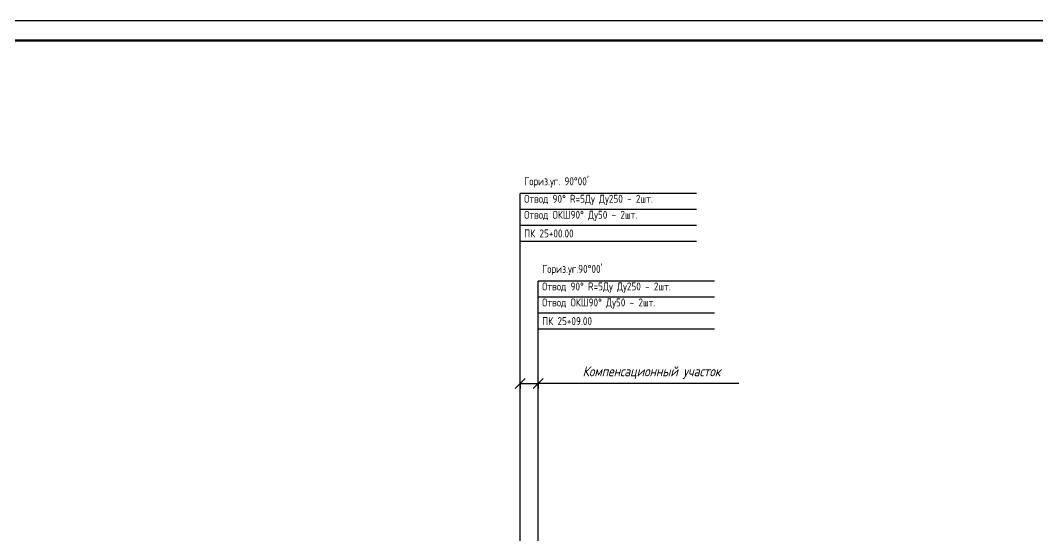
# Model space of a CAD drawing. Extents: x 0 to 1701, y -42 to 613.
# Drawn here: x 239.1 to 493.4, y 484.1 to 613 of the extents above; entities that cross this region are included whole.
import ezdxf
from ezdxf import colors
from ezdxf.entities.mleader import LeaderData, LeaderLine
from ezdxf.enums import TextEntityAlignment as Align
from ezdxf.math import Vec2, Vec3

# ---------------------------------------------------------------- set-up
doc = ezdxf.new("R2010")
doc.units = 0
doc.layers.add('ИИ_ОФОРМЛЕНИЕ_025', color=7, linetype='Continuous', lineweight=25)
doc.layers.add('ТХ-Л', color=140, linetype='Continuous')
doc.styles.add('VNIPISIMPLEXCUR', font='simplex.shx', dxfattribs={"width": 0.8, "oblique": 15})
doc.dimstyles.new('ИИ-1000-м-dm$0', dxfattribs={"dimtxt": 2.5, "dimasz": 2.5, "dimexe": 1.25, "dimexo": 0, "dimgap": 1, "dimtad": 1, "dimtoh": 1, "dimzin": 1, "dimdsep": 46, "dimtxsty": 'VNIPISIMPLEXCUR', "dimblk": 'OBLIQUE', "dimcen": 2.5, "dimaunit": 1, "dimazin": 0, "dimtfac": 1, "dimtmove": 1, "dimatfit": 2, "dimfxl": 1, "dimarcsym": 0})

# ---------------------------------------------------------------- blocks, each defined once
blk = doc.blocks.new('ИИ03А2Х4')
at = {"color": 0, "linetype": 'Continuous', "lineweight": 25}
blk.add_lwpolyline([(0, 0), (0, 594), (1682, 594), (1682, 0)], close=True, dxfattribs=at)
at = {"color": 0, "linetype": 'Continuous', "lineweight": 50}
blk.add_lwpolyline([(20, 5), (20, 589), (1677, 589), (1677, 5)], close=True, dxfattribs=at)
at = {"color": 0, "linetype": 'Continuous', "style": 'VNIPISIMPLEXCUR', "oblique": 15, "width": 0.8, "flags": 8}
blk.add_attdef('FORMAT', text='', height=2.5, dxfattribs=at).set_placement((1677, 1.25), align=Align.RIGHT)
blk = doc.blocks.new('_Oblique')
at = {"color": 0, "linetype": 'ByBlock', "lineweight": -2}
blk.add_line((-0.5, -0.5), (0.5, 0.5), dxfattribs=at)
blk = doc.blocks.new('*D29')
at = {"layer": 'Defpoints', "color": 0, "transparency": 16777216}
for p in [(364.06, 522.4), (368.56, 522.4), (368.56, 522.22)]:
    blk.add_point(p, dxfattribs=at)
at = {"layer": 'ТХ-Л', "color": 0, "lineweight": -2, "transparency": 16777216}
for p, q in [((364.06, 522.4), (364.06, 520.97)), ((364.06, 522.22), (368.56, 522.22)), ((368.56, 522.4), (368.56, 520.97)), ((418.7, 522.22), (368.56, 522.22))]:
    blk.add_line(p, q, dxfattribs=at)
at = {"layer": 'ТХ-Л', "color": 0, "lineweight": -2, "transparency": 16777216, "xscale": 2.5, "yscale": 2.5, "zscale": 2.5, "rotation": 180}
blk.add_blockref('_Oblique', (364.06, 522.22), dxfattribs=at)
at = {"layer": 'ТХ-Л', "color": 0, "lineweight": -2, "transparency": 16777216, "xscale": 2.5, "yscale": 2.5, "zscale": 2.5}
blk.add_blockref('_Oblique', (368.56, 522.22), dxfattribs=at)
at = {"layer": 'ТХ-Л', "color": 0, "transparency": 16777216, "insert": (396.9, 524.89), "char_height": 2.5, "attachment_point": 5, "style": 'VNIPISIMPLEXCUR'}
blk.add_mtext('Компенсационный участок', dxfattribs=at)

msp = doc.modelspace()

# ---------------------------------------------------------------- linework, layer by layer
at = {"layer": 'ТХ-Л'}
for p, q in [((408.112, 569.695), (364.065, 569.695)), ((364.065, 326.975), (364.065, 569.695)), ((408.112, 565.695), (364.065, 565.695)), ((408.112, 561.695), (364.065, 561.695)), ((408.112, 557.695), (364.065, 557.695)), ((412.612, 547.78), (368.565, 547.78)), ((412.612, 547.78), (368.565, 547.78)), ((368.565, 326.975), (368.565, 547.78)), ((412.612, 543.78), (368.565, 543.78)), ((412.612, 539.78), (368.565, 539.78)), ((412.612, 535.78), (368.565, 535.78))]:
    msp.add_line(p, q, dxfattribs=at)

# ---------------------------------------------------------------- block references
at = {"layer": 'ИИ_ОФОРМЛЕНИЕ_025'}
msp.add_blockref('ИИ03А2Х4', (19.065, 18.975), dxfattribs=at)

# ---------------------------------------------------------------- texts
at = {"layer": 'ТХ-Л', "char_height": 2, "attachment_point": 1}
for s, insert, width in [("\\Fsimplex.shx;\\W0.8000000000;\\T1.0000000000;\\o\\lГориз.уг. 90°00'", (365.065, 573.742), 20.57143), ('{\\Fsimplex|c204;\\W0.8;Отвод 90° R=5Ду Ду250 - 2шт.}', (365.065, 569.361), 44.26667), ('\\Fsimplex.shx;\\W0.8000000000;\\T1.0000000000;\\o\\lОтвод ОКШ90° Ду50 - 2шт.', (365.065, 565.361), 38.70476), ('{\\Fsimplex|c204;\\W0.8;ПК 25+00.00}', (365.065, 560.695), 17.06667), ("\\Fsimplex.shx;\\W0.8000000000;\\T1.0000000000;\\o\\lГориз.уг.90°00'", (369.565, 551.827), 19.12381), ('{\\Fsimplex|c204;\\W0.8;Отвод 90° R=5Ду Ду250 - 2шт.}', (369.565, 547.446), 44.26667), ('\\Fsimplex.shx;\\W0.8000000000;\\T1.0000000000;\\o\\lОтвод ОКШ90° Ду50 - 2шт.', (369.565, 543.446), 38.70476), ('{\\Fsimplex|c204;\\W0.8;ПК 25+09.00}', (369.565, 538.78), 17.37143)]:
    msp.add_mtext(s, dxfattribs=dict(at, insert=insert, width=width))

# ---------------------------------------------------------------- dimensions: what is measured, and where the dimension line sits
at = {"layer": 'ТХ-Л'}
dim = msp.add_linear_dim(base=(368.565, 522.222), p1=(364.065, 522.4), p2=(368.565, 522.4), text='Компенсационный участок', dimstyle='ИИ-1000-м-dm$0', dxfattribs=at)
dim.commit()
dim.dimension.update_dxf_attribs({"geometry": '*D29', "text_midpoint": (396.905, 522.222), "dimtype": 160})

# ---------------------------------------------------------------- leaders
at = {"layer": 'ТХ-Л', "ltscale": 100}
ml = msp.add_multileader_mtext('Standard', dxfattribs=at)
ml.set_content('1\\P', color=256, style='VNIPISIMPLEXCUR')
ml.set_leader_properties()
ml.build(insert=Vec2(0, 0))
ml.multileader.update_dxf_attribs({"leader_type": 0, "has_dogleg": 0, "text_left_attachment_type": 0, "text_right_attachment_type": 0, "dogleg_length": 0.36})
ctx = ml.context
ctx.base_point, ctx.char_height = Vec3(1565.024, 588.436), 3.5
ctx.left_attachment, ctx.right_attachment = 0, 0
notes = []
notes.append((ctx, [(0, (0, 0, 0), (0, 0), (1, 0), 1, [])]))
ctx.mtext.insert, ctx.mtext.flow_direction = Vec3(1567.024, 588.436), 5
for ctx, leaders in notes:
    for number, flags, end, landing, length, lines in leaders:
        leader = LeaderData()
        leader.index, (leader.has_last_leader_line, leader.has_dogleg_vector, leader.attachment_direction) = number, flags
        leader.last_leader_point, leader.dogleg_vector, leader.dogleg_length = Vec3(end), Vec3(landing), length
        for number, points, colour, breaks in lines:
            line = LeaderLine()
            line.index, line.vertices, line.color, line.breaks = number, Vec3.list(points), colors.encode_raw_color(colour), breaks
            leader.lines.append(line)
        ctx.leaders.append(leader)

doc.saveas('drawing.dxf')
